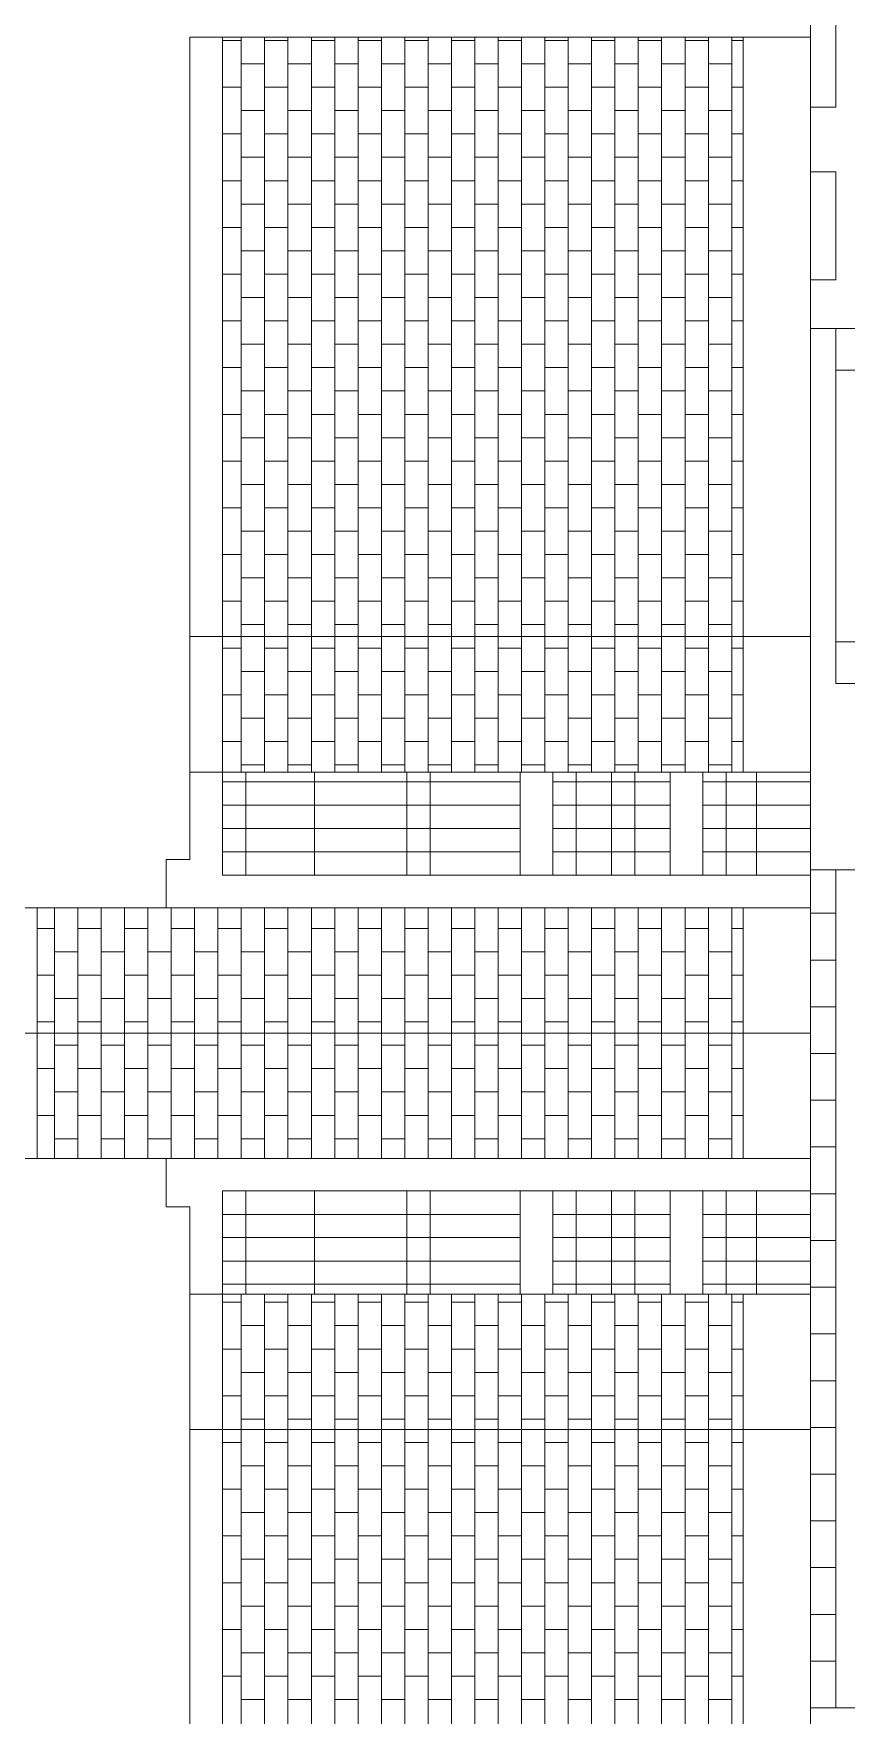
# Model space of a CAD drawing. Header units: inches. Extents: x -1530 to 385, y -443 to 699.
# Drawn here: x 181.295 to 182.6, y 28.374 to 31.073 of the extents above; entities that cross this region are included whole.
import ezdxf

# ---------------------------------------------------------------- set-up
doc = ezdxf.new("R2010")
doc.units = ezdxf.units.IN
doc.header["$LTSCALE"] = 0.5
doc.header["$MEASUREMENT"] = 0
doc.layers.add('03Cut', color=5, linetype='Continuous', lineweight=0)
doc.layers.add('04Score', color=2, linetype='Continuous', lineweight=0)

msp = doc.modelspace()

# ---------------------------------------------------------------- linework, layer by layer
at = {"layer": '03Cut'}
for p, q in [((182.5428, 31.1542), (182.5428, 27.8712)), ((182.5835, 30.9551), (182.5835, 31.1542)), ((182.5428, 31.0675), (181.5461, 31.0675)), ((181.5461, 29.7481), (181.5461, 31.0675)), ((182.5428, 30.9551), (182.5835, 30.9551)), ((182.5428, 30.8516), (182.5835, 30.8516)), ((182.5835, 30.6782), (182.5835, 30.8516)), ((182.5428, 30.6782), (182.5835, 30.6782)), ((182.5428, 30.6004), (183.5802, 30.6004)), ((182.5835, 30.0302), (182.5835, 30.6004)), ((181.5461, 30.1056), (182.5428, 30.1056)), ((182.5835, 30.0302), (183.5802, 30.0302)), ((182.5428, 29.8882), (181.5461, 29.8882)), ((181.5082, 29.7481), (181.5461, 29.7481)), ((181.5082, 29.7481), (181.5082, 29.6706)), ((182.5428, 29.7316), (183.5802, 29.7316)), ((181.2488, 29.6706), (182.5428, 29.6706)), ((182.5428, 29.4694), (181.2488, 29.4694)), ((181.2488, 29.2681), (182.5428, 29.2681)), ((181.5082, 29.1906), (181.5082, 29.2681)), ((181.5082, 29.1906), (181.5461, 29.1906)), ((181.5461, 27.8712), (181.5461, 29.1906)), ((182.5428, 29.0506), (181.5461, 29.0506)), ((181.5461, 28.8332), (182.5428, 28.8332)), ((182.5428, 28.3866), (183.5802, 28.3866))]:
    msp.add_line(p, q, dxfattribs=at)
at = {"layer": '04Score'}
for p, q in [((181.5983, 29.7228), (181.5983, 31.0675)), ((182.4347, 31.0675), (182.4347, 29.8882)), ((182.5835, 30.5333), (183.5802, 30.5333)), ((182.5835, 30.0973), (183.5802, 30.0973)), ((181.6358, 29.7228), (181.6358, 29.8882)), ((181.7465, 29.7228), (181.7465, 29.8882)), ((181.8946, 29.7228), (181.8946, 29.8882)), ((181.9322, 29.7228), (181.9322, 29.8882)), ((182.0767, 29.8882), (182.0767, 29.7228)), ((182.1288, 29.7228), (182.1288, 29.8882)), ((182.1664, 29.7228), (182.1664, 29.8882)), ((182.2231, 29.7228), (182.2231, 29.8882)), ((182.2607, 29.7228), (182.2607, 29.8882)), ((182.3174, 29.8882), (182.3174, 29.7228)), ((182.3696, 29.7228), (182.3696, 29.8882)), ((182.4071, 29.7228), (182.4071, 29.8882)), ((182.4562, 29.7228), (182.4562, 29.8882)), ((182.0767, 29.8726), (181.5983, 29.8726)), ((182.3174, 29.8726), (182.1288, 29.8726)), ((182.5428, 29.8726), (182.3696, 29.8726)), ((182.0767, 29.8351), (181.5983, 29.8351)), ((182.1288, 29.8351), (182.3174, 29.8351)), ((182.3696, 29.8351), (182.5428, 29.8351)), ((182.0767, 29.7977), (181.5983, 29.7977)), ((182.3174, 29.7977), (182.1288, 29.7977)), ((182.5428, 29.7977), (182.3696, 29.7977)), ((182.0767, 29.7602), (181.5983, 29.7602)), ((182.3174, 29.7602), (182.1288, 29.7602)), ((182.5428, 29.7602), (182.3696, 29.7602)), ((182.5428, 29.7228), (181.5983, 29.7228)), ((182.5835, 29.7316), (182.5835, 28.3866)), ((181.3009, 29.6706), (181.3009, 29.2681)), ((182.4347, 29.6706), (182.4347, 29.2681)), ((182.5428, 29.216), (181.5983, 29.216)), ((181.5983, 27.8712), (181.5983, 29.216)), ((181.6358, 29.216), (181.6358, 29.0506)), ((181.7465, 29.216), (181.7465, 29.0506)), ((181.8946, 29.216), (181.8946, 29.0506)), ((181.9322, 29.216), (181.9322, 29.0506)), ((182.0767, 29.0506), (182.0767, 29.216)), ((182.1288, 29.216), (182.1288, 29.0506)), ((182.1664, 29.216), (182.1664, 29.0506)), ((182.2231, 29.216), (182.2231, 29.0506)), ((182.2607, 29.216), (182.2607, 29.0506)), ((182.3174, 29.0506), (182.3174, 29.216)), ((182.3696, 29.216), (182.3696, 29.0506)), ((182.4071, 29.216), (182.4071, 29.0506)), ((182.4562, 29.216), (182.4562, 29.0506)), ((182.0767, 29.1785), (181.5983, 29.1785)), ((182.3174, 29.1785), (182.1288, 29.1785)), ((182.5428, 29.1785), (182.3696, 29.1785)), ((182.0767, 29.1411), (181.5983, 29.1411)), ((182.3174, 29.1411), (182.1288, 29.1411)), ((182.5428, 29.1411), (182.3696, 29.1411)), ((182.0767, 29.1036), (181.5983, 29.1036)), ((182.1288, 29.1036), (182.3174, 29.1036)), ((182.3696, 29.1036), (182.5428, 29.1036)), ((182.0767, 29.0662), (181.5983, 29.0662)), ((182.3174, 29.0662), (182.1288, 29.0662)), ((182.5428, 29.0662), (182.3696, 29.0662)), ((182.4347, 27.8712), (182.4347, 29.0506))]:
    msp.add_line(p, q, dxfattribs=at)
at = {"layer": '04Score', "linetype": 'Continuous'}
for p, q in [((181.6287, 29.8882), (181.6287, 31.0675)), ((181.6662, 29.8882), (181.6662, 31.0675)), ((181.7037, 29.8882), (181.7037, 31.0675)), ((181.7412, 29.8882), (181.7412, 31.0675)), ((181.7787, 29.8882), (181.7787, 31.0675)), ((181.8162, 29.8882), (181.8162, 31.0675)), ((181.8537, 29.8882), (181.8537, 31.0675)), ((181.8912, 29.8882), (181.8912, 31.0675)), ((181.9287, 29.8882), (181.9287, 31.0675)), ((181.9662, 29.8882), (181.9662, 31.0675)), ((182.0037, 29.8882), (182.0037, 31.0675)), ((182.0412, 29.8882), (182.0412, 31.0675)), ((182.0787, 29.8882), (182.0787, 31.0675)), ((182.1162, 29.8882), (182.1162, 31.0675)), ((182.1537, 29.8882), (182.1537, 31.0675)), ((182.1912, 29.8882), (182.1912, 31.0675)), ((182.2287, 29.8882), (182.2287, 31.0675)), ((182.2662, 29.8882), (182.2662, 31.0675)), ((182.3037, 29.8882), (182.3037, 31.0675)), ((182.3412, 29.8882), (182.3412, 31.0675)), ((182.3787, 29.8882), (182.3787, 31.0675)), ((182.4162, 29.8882), (182.4162, 31.0675)), ((181.6287, 31.0624), (181.5983, 31.0624)), ((181.7037, 31.0624), (181.6662, 31.0624)), ((181.7787, 31.0624), (181.7412, 31.0624)), ((181.8537, 31.0624), (181.8162, 31.0624)), ((181.9287, 31.0624), (181.8912, 31.0624)), ((182.0037, 31.0624), (181.9662, 31.0624)), ((182.0787, 31.0624), (182.0412, 31.0624)), ((182.1537, 31.0624), (182.1162, 31.0624)), ((182.2287, 31.0624), (182.1912, 31.0624)), ((182.3037, 31.0624), (182.2662, 31.0624)), ((182.3787, 31.0624), (182.3412, 31.0624)), ((182.4347, 31.0624), (182.4162, 31.0624)), ((181.6662, 31.0249), (181.6287, 31.0249)), ((181.7412, 31.0249), (181.7037, 31.0249)), ((181.8162, 31.0249), (181.7787, 31.0249)), ((181.8912, 31.0249), (181.8537, 31.0249)), ((181.9662, 31.0249), (181.9287, 31.0249)), ((182.0412, 31.0249), (182.0037, 31.0249)), ((182.1162, 31.0249), (182.0787, 31.0249)), ((182.1912, 31.0249), (182.1537, 31.0249)), ((182.2662, 31.0249), (182.2287, 31.0249)), ((182.3412, 31.0249), (182.3037, 31.0249)), ((182.4162, 31.0249), (182.3787, 31.0249)), ((181.6287, 30.9874), (181.5983, 30.9874)), ((181.7037, 30.9874), (181.6662, 30.9874)), ((181.7787, 30.9874), (181.7412, 30.9874)), ((181.8537, 30.9874), (181.8162, 30.9874)), ((181.9287, 30.9874), (181.8912, 30.9874)), ((182.0037, 30.9874), (181.9662, 30.9874)), ((182.0787, 30.9874), (182.0412, 30.9874)), ((182.1537, 30.9874), (182.1162, 30.9874)), ((182.2287, 30.9874), (182.1912, 30.9874)), ((182.3037, 30.9874), (182.2662, 30.9874)), ((182.3787, 30.9874), (182.3412, 30.9874)), ((182.4347, 30.9874), (182.4162, 30.9874)), ((181.6662, 30.9499), (181.6287, 30.9499)), ((181.7412, 30.9499), (181.7037, 30.9499)), ((181.8162, 30.9499), (181.7787, 30.9499)), ((181.8912, 30.9499), (181.8537, 30.9499)), ((181.9662, 30.9499), (181.9287, 30.9499)), ((182.0412, 30.9499), (182.0037, 30.9499)), ((182.1162, 30.9499), (182.0787, 30.9499)), ((182.1912, 30.9499), (182.1537, 30.9499)), ((182.2662, 30.9499), (182.2287, 30.9499)), ((182.3412, 30.9499), (182.3037, 30.9499)), ((182.4162, 30.9499), (182.3787, 30.9499)), ((181.6287, 30.9124), (181.5983, 30.9124)), ((181.7037, 30.9124), (181.6662, 30.9124)), ((181.7787, 30.9124), (181.7412, 30.9124)), ((181.8537, 30.9124), (181.8162, 30.9124)), ((181.9287, 30.9124), (181.8912, 30.9124)), ((182.0037, 30.9124), (181.9662, 30.9124)), ((182.0787, 30.9124), (182.0412, 30.9124)), ((182.1537, 30.9124), (182.1162, 30.9124)), ((182.2287, 30.9124), (182.1912, 30.9124)), ((182.3037, 30.9124), (182.2662, 30.9124)), ((182.3787, 30.9124), (182.3412, 30.9124)), ((182.4347, 30.9124), (182.4162, 30.9124)), ((181.6662, 30.8749), (181.6287, 30.8749)), ((181.7412, 30.8749), (181.7037, 30.8749)), ((181.8162, 30.8749), (181.7787, 30.8749)), ((181.8912, 30.8749), (181.8537, 30.8749)), ((181.9662, 30.8749), (181.9287, 30.8749)), ((182.0412, 30.8749), (182.0037, 30.8749)), ((182.1162, 30.8749), (182.0787, 30.8749)), ((182.1912, 30.8749), (182.1537, 30.8749)), ((182.2662, 30.8749), (182.2287, 30.8749)), ((182.3412, 30.8749), (182.3037, 30.8749)), ((182.4162, 30.8749), (182.3787, 30.8749)), ((181.6287, 30.8374), (181.5983, 30.8374)), ((181.7037, 30.8374), (181.6662, 30.8374)), ((181.7787, 30.8374), (181.7412, 30.8374)), ((181.8537, 30.8374), (181.8162, 30.8374)), ((181.9287, 30.8374), (181.8912, 30.8374)), ((182.0037, 30.8374), (181.9662, 30.8374)), ((182.0787, 30.8374), (182.0412, 30.8374)), ((182.1537, 30.8374), (182.1162, 30.8374)), ((182.2287, 30.8374), (182.1912, 30.8374)), ((182.3037, 30.8374), (182.2662, 30.8374)), ((182.3787, 30.8374), (182.3412, 30.8374)), ((182.4347, 30.8374), (182.4162, 30.8374)), ((181.6662, 30.7999), (181.6287, 30.7999)), ((181.7412, 30.7999), (181.7037, 30.7999)), ((181.8162, 30.7999), (181.7787, 30.7999)), ((181.8912, 30.7999), (181.8537, 30.7999)), ((181.9662, 30.7999), (181.9287, 30.7999)), ((182.0412, 30.7999), (182.0037, 30.7999)), ((182.1162, 30.7999), (182.0787, 30.7999)), ((182.1912, 30.7999), (182.1537, 30.7999)), ((182.2662, 30.7999), (182.2287, 30.7999)), ((182.3412, 30.7999), (182.3037, 30.7999)), ((182.4162, 30.7999), (182.3787, 30.7999)), ((181.6287, 30.7624), (181.5983, 30.7624)), ((181.7037, 30.7624), (181.6662, 30.7624)), ((181.7787, 30.7624), (181.7412, 30.7624)), ((181.8537, 30.7624), (181.8162, 30.7624)), ((181.9287, 30.7624), (181.8912, 30.7624)), ((182.0037, 30.7624), (181.9662, 30.7624)), ((182.0787, 30.7624), (182.0412, 30.7624)), ((182.1537, 30.7624), (182.1162, 30.7624)), ((182.2287, 30.7624), (182.1912, 30.7624)), ((182.3037, 30.7624), (182.2662, 30.7624)), ((182.3787, 30.7624), (182.3412, 30.7624)), ((182.4347, 30.7624), (182.4162, 30.7624)), ((181.6662, 30.7249), (181.6287, 30.7249)), ((181.7412, 30.7249), (181.7037, 30.7249)), ((181.8162, 30.7249), (181.7787, 30.7249)), ((181.8912, 30.7249), (181.8537, 30.7249)), ((181.9662, 30.7249), (181.9287, 30.7249)), ((182.0412, 30.7249), (182.0037, 30.7249)), ((182.1162, 30.7249), (182.0787, 30.7249)), ((182.1912, 30.7249), (182.1537, 30.7249)), ((182.2662, 30.7249), (182.2287, 30.7249)), ((182.3412, 30.7249), (182.3037, 30.7249)), ((182.4162, 30.7249), (182.3787, 30.7249)), ((181.6287, 30.6874), (181.5983, 30.6874)), ((181.7037, 30.6874), (181.6662, 30.6874)), ((181.7787, 30.6874), (181.7412, 30.6874)), ((181.8537, 30.6874), (181.8162, 30.6874)), ((181.9287, 30.6874), (181.8912, 30.6874)), ((182.0037, 30.6874), (181.9662, 30.6874)), ((182.0787, 30.6874), (182.0412, 30.6874)), ((182.1537, 30.6874), (182.1162, 30.6874)), ((182.2287, 30.6874), (182.1912, 30.6874)), ((182.3037, 30.6874), (182.2662, 30.6874)), ((182.3787, 30.6874), (182.3412, 30.6874)), ((182.4347, 30.6874), (182.4162, 30.6874)), ((181.6662, 30.6499), (181.6287, 30.6499)), ((181.7412, 30.6499), (181.7037, 30.6499)), ((181.8162, 30.6499), (181.7787, 30.6499)), ((181.8912, 30.6499), (181.8537, 30.6499)), ((181.9662, 30.6499), (181.9287, 30.6499)), ((182.0412, 30.6499), (182.0037, 30.6499)), ((182.1162, 30.6499), (182.0787, 30.6499)), ((182.1912, 30.6499), (182.1537, 30.6499)), ((182.2662, 30.6499), (182.2287, 30.6499)), ((182.3412, 30.6499), (182.3037, 30.6499)), ((182.4162, 30.6499), (182.3787, 30.6499)), ((181.6287, 30.6124), (181.5983, 30.6124)), ((181.7037, 30.6124), (181.6662, 30.6124)), ((181.7787, 30.6124), (181.7412, 30.6124)), ((181.8537, 30.6124), (181.8162, 30.6124)), ((181.9287, 30.6124), (181.8912, 30.6124)), ((182.0037, 30.6124), (181.9662, 30.6124)), ((182.0787, 30.6124), (182.0412, 30.6124)), ((182.1537, 30.6124), (182.1162, 30.6124)), ((182.2287, 30.6124), (182.1912, 30.6124)), ((182.3037, 30.6124), (182.2662, 30.6124)), ((182.3787, 30.6124), (182.3412, 30.6124)), ((182.4347, 30.6124), (182.4162, 30.6124)), ((181.6662, 30.5749), (181.6287, 30.5749)), ((181.7412, 30.5749), (181.7037, 30.5749)), ((181.8162, 30.5749), (181.7787, 30.5749)), ((181.8912, 30.5749), (181.8537, 30.5749)), ((181.9662, 30.5749), (181.9287, 30.5749)), ((182.0412, 30.5749), (182.0037, 30.5749)), ((182.1162, 30.5749), (182.0787, 30.5749)), ((182.1912, 30.5749), (182.1537, 30.5749)), ((182.2662, 30.5749), (182.2287, 30.5749)), ((182.3412, 30.5749), (182.3037, 30.5749)), ((182.4162, 30.5749), (182.3787, 30.5749)), ((181.6287, 30.5374), (181.5983, 30.5374)), ((181.7037, 30.5374), (181.6662, 30.5374)), ((181.7787, 30.5374), (181.7412, 30.5374)), ((181.8537, 30.5374), (181.8162, 30.5374)), ((181.9287, 30.5374), (181.8912, 30.5374)), ((182.0037, 30.5374), (181.9662, 30.5374)), ((182.0787, 30.5374), (182.0412, 30.5374)), ((182.1537, 30.5374), (182.1162, 30.5374)), ((182.2287, 30.5374), (182.1912, 30.5374)), ((182.3037, 30.5374), (182.2662, 30.5374)), ((182.3787, 30.5374), (182.3412, 30.5374)), ((182.4347, 30.5374), (182.4162, 30.5374)), ((181.6662, 30.4999), (181.6287, 30.4999)), ((181.7412, 30.4999), (181.7037, 30.4999)), ((181.8162, 30.4999), (181.7787, 30.4999)), ((181.8912, 30.4999), (181.8537, 30.4999)), ((181.9662, 30.4999), (181.9287, 30.4999)), ((182.0412, 30.4999), (182.0037, 30.4999)), ((182.1162, 30.4999), (182.0787, 30.4999)), ((182.1912, 30.4999), (182.1537, 30.4999)), ((182.2662, 30.4999), (182.2287, 30.4999)), ((182.3412, 30.4999), (182.3037, 30.4999)), ((182.4162, 30.4999), (182.3787, 30.4999)), ((181.6287, 30.4624), (181.5983, 30.4624)), ((181.7037, 30.4624), (181.6662, 30.4624)), ((181.7787, 30.4624), (181.7412, 30.4624)), ((181.8537, 30.4624), (181.8162, 30.4624)), ((181.9287, 30.4624), (181.8912, 30.4624)), ((182.0037, 30.4624), (181.9662, 30.4624)), ((182.0787, 30.4624), (182.0412, 30.4624)), ((182.1537, 30.4624), (182.1162, 30.4624)), ((182.2287, 30.4624), (182.1912, 30.4624)), ((182.3037, 30.4624), (182.2662, 30.4624)), ((182.3787, 30.4624), (182.3412, 30.4624)), ((182.4347, 30.4624), (182.4162, 30.4624)), ((181.6662, 30.4249), (181.6287, 30.4249)), ((181.7412, 30.4249), (181.7037, 30.4249)), ((181.8162, 30.4249), (181.7787, 30.4249)), ((181.8912, 30.4249), (181.8537, 30.4249)), ((181.9662, 30.4249), (181.9287, 30.4249)), ((182.0412, 30.4249), (182.0037, 30.4249)), ((182.1162, 30.4249), (182.0787, 30.4249)), ((182.1912, 30.4249), (182.1537, 30.4249)), ((182.2662, 30.4249), (182.2287, 30.4249)), ((182.3412, 30.4249), (182.3037, 30.4249)), ((182.4162, 30.4249), (182.3787, 30.4249)), ((181.6287, 30.3874), (181.5983, 30.3874)), ((181.7037, 30.3874), (181.6662, 30.3874)), ((181.7787, 30.3874), (181.7412, 30.3874)), ((181.8537, 30.3874), (181.8162, 30.3874)), ((181.9287, 30.3874), (181.8912, 30.3874)), ((182.0037, 30.3874), (181.9662, 30.3874)), ((182.0787, 30.3874), (182.0412, 30.3874)), ((182.1537, 30.3874), (182.1162, 30.3874)), ((182.2287, 30.3874), (182.1912, 30.3874)), ((182.3037, 30.3874), (182.2662, 30.3874)), ((182.3787, 30.3874), (182.3412, 30.3874)), ((182.4347, 30.3874), (182.4162, 30.3874)), ((181.6662, 30.3499), (181.6287, 30.3499)), ((181.7412, 30.3499), (181.7037, 30.3499)), ((181.8162, 30.3499), (181.7787, 30.3499)), ((181.8912, 30.3499), (181.8537, 30.3499)), ((181.9662, 30.3499), (181.9287, 30.3499)), ((182.0412, 30.3499), (182.0037, 30.3499)), ((182.1162, 30.3499), (182.0787, 30.3499)), ((182.1912, 30.3499), (182.1537, 30.3499)), ((182.2662, 30.3499), (182.2287, 30.3499)), ((182.3412, 30.3499), (182.3037, 30.3499)), ((182.4162, 30.3499), (182.3787, 30.3499)), ((181.6287, 30.3124), (181.5983, 30.3124)), ((181.7037, 30.3124), (181.6662, 30.3124)), ((181.7787, 30.3124), (181.7412, 30.3124)), ((181.8537, 30.3124), (181.8162, 30.3124)), ((181.9287, 30.3124), (181.8912, 30.3124)), ((182.0037, 30.3124), (181.9662, 30.3124)), ((182.0787, 30.3124), (182.0412, 30.3124)), ((182.1537, 30.3124), (182.1162, 30.3124)), ((182.2287, 30.3124), (182.1912, 30.3124)), ((182.3037, 30.3124), (182.2662, 30.3124)), ((182.3787, 30.3124), (182.3412, 30.3124)), ((182.4347, 30.3124), (182.4162, 30.3124)), ((181.6662, 30.2749), (181.6287, 30.2749)), ((181.7412, 30.2749), (181.7037, 30.2749)), ((181.8162, 30.2749), (181.7787, 30.2749)), ((181.8912, 30.2749), (181.8537, 30.2749)), ((181.9662, 30.2749), (181.9287, 30.2749)), ((182.0412, 30.2749), (182.0037, 30.2749)), ((182.1162, 30.2749), (182.0787, 30.2749)), ((182.1912, 30.2749), (182.1537, 30.2749)), ((182.2662, 30.2749), (182.2287, 30.2749)), ((182.3412, 30.2749), (182.3037, 30.2749)), ((182.4162, 30.2749), (182.3787, 30.2749)), ((181.6287, 30.2374), (181.5983, 30.2374)), ((181.7037, 30.2374), (181.6662, 30.2374)), ((181.7787, 30.2374), (181.7412, 30.2374)), ((181.8537, 30.2374), (181.8162, 30.2374)), ((181.9287, 30.2374), (181.8912, 30.2374)), ((182.0037, 30.2374), (181.9662, 30.2374)), ((182.0787, 30.2374), (182.0412, 30.2374)), ((182.1537, 30.2374), (182.1162, 30.2374)), ((182.2287, 30.2374), (182.1912, 30.2374)), ((182.3037, 30.2374), (182.2662, 30.2374)), ((182.3787, 30.2374), (182.3412, 30.2374)), ((182.4347, 30.2374), (182.4162, 30.2374)), ((181.6662, 30.1999), (181.6287, 30.1999)), ((181.7412, 30.1999), (181.7037, 30.1999)), ((181.8162, 30.1999), (181.7787, 30.1999)), ((181.8912, 30.1999), (181.8537, 30.1999)), ((181.9662, 30.1999), (181.9287, 30.1999)), ((182.0412, 30.1999), (182.0037, 30.1999)), ((182.1162, 30.1999), (182.0787, 30.1999)), ((182.1912, 30.1999), (182.1537, 30.1999)), ((182.2662, 30.1999), (182.2287, 30.1999)), ((182.3412, 30.1999), (182.3037, 30.1999)), ((182.4162, 30.1999), (182.3787, 30.1999)), ((181.6287, 30.1624), (181.5983, 30.1624)), ((181.7037, 30.1624), (181.6662, 30.1624)), ((181.7787, 30.1624), (181.7412, 30.1624)), ((181.8537, 30.1624), (181.8162, 30.1624)), ((181.9287, 30.1624), (181.8912, 30.1624)), ((182.0037, 30.1624), (181.9662, 30.1624)), ((182.0787, 30.1624), (182.0412, 30.1624)), ((182.1537, 30.1624), (182.1162, 30.1624)), ((182.2287, 30.1624), (182.1912, 30.1624)), ((182.3037, 30.1624), (182.2662, 30.1624)), ((182.3787, 30.1624), (182.3412, 30.1624)), ((182.4347, 30.1624), (182.4162, 30.1624)), ((181.6662, 30.1249), (181.6287, 30.1249)), ((181.7412, 30.1249), (181.7037, 30.1249)), ((181.8162, 30.1249), (181.7787, 30.1249)), ((181.8912, 30.1249), (181.8537, 30.1249)), ((181.9662, 30.1249), (181.9287, 30.1249)), ((182.0412, 30.1249), (182.0037, 30.1249)), ((182.1162, 30.1249), (182.0787, 30.1249)), ((182.1912, 30.1249), (182.1537, 30.1249)), ((182.2662, 30.1249), (182.2287, 30.1249)), ((182.3412, 30.1249), (182.3037, 30.1249)), ((182.4162, 30.1249), (182.3787, 30.1249)), ((181.6287, 30.0874), (181.5983, 30.0874)), ((181.7037, 30.0874), (181.6662, 30.0874)), ((181.7787, 30.0874), (181.7412, 30.0874)), ((181.8537, 30.0874), (181.8162, 30.0874)), ((181.9287, 30.0874), (181.8912, 30.0874)), ((182.0037, 30.0874), (181.9662, 30.0874)), ((182.0787, 30.0874), (182.0412, 30.0874)), ((182.1537, 30.0874), (182.1162, 30.0874)), ((182.2287, 30.0874), (182.1912, 30.0874)), ((182.3037, 30.0874), (182.2662, 30.0874)), ((182.3787, 30.0874), (182.3412, 30.0874)), ((182.4347, 30.0874), (182.4162, 30.0874)), ((181.6662, 30.0499), (181.6287, 30.0499)), ((181.7412, 30.0499), (181.7037, 30.0499)), ((181.8162, 30.0499), (181.7787, 30.0499)), ((181.8912, 30.0499), (181.8537, 30.0499)), ((181.9662, 30.0499), (181.9287, 30.0499)), ((182.0412, 30.0499), (182.0037, 30.0499)), ((182.1162, 30.0499), (182.0787, 30.0499)), ((182.1912, 30.0499), (182.1537, 30.0499)), ((182.2662, 30.0499), (182.2287, 30.0499)), ((182.3412, 30.0499), (182.3037, 30.0499)), ((182.4162, 30.0499), (182.3787, 30.0499)), ((181.6287, 30.0124), (181.5983, 30.0124)), ((181.7037, 30.0124), (181.6662, 30.0124)), ((181.7787, 30.0124), (181.7412, 30.0124)), ((181.8537, 30.0124), (181.8162, 30.0124)), ((181.9287, 30.0124), (181.8912, 30.0124)), ((182.0037, 30.0124), (181.9662, 30.0124)), ((182.0787, 30.0124), (182.0412, 30.0124)), ((182.1537, 30.0124), (182.1162, 30.0124)), ((182.2287, 30.0124), (182.1912, 30.0124)), ((182.3037, 30.0124), (182.2662, 30.0124)), ((182.3787, 30.0124), (182.3412, 30.0124)), ((182.4347, 30.0124), (182.4162, 30.0124)), ((181.6662, 29.9749), (181.6287, 29.9749)), ((181.7412, 29.9749), (181.7037, 29.9749)), ((181.8162, 29.9749), (181.7787, 29.9749)), ((181.8912, 29.9749), (181.8537, 29.9749)), ((181.9662, 29.9749), (181.9287, 29.9749)), ((182.0412, 29.9749), (182.0037, 29.9749)), ((182.1162, 29.9749), (182.0787, 29.9749)), ((182.1912, 29.9749), (182.1537, 29.9749)), ((182.2662, 29.9749), (182.2287, 29.9749)), ((182.3412, 29.9749), (182.3037, 29.9749)), ((182.4162, 29.9749), (182.3787, 29.9749)), ((181.6287, 29.9374), (181.5983, 29.9374)), ((181.7037, 29.9374), (181.6662, 29.9374)), ((181.7787, 29.9374), (181.7412, 29.9374)), ((181.8537, 29.9374), (181.8162, 29.9374)), ((181.9287, 29.9374), (181.8912, 29.9374)), ((182.0037, 29.9374), (181.9662, 29.9374)), ((182.0787, 29.9374), (182.0412, 29.9374)), ((182.1537, 29.9374), (182.1162, 29.9374)), ((182.2287, 29.9374), (182.1912, 29.9374)), ((182.3037, 29.9374), (182.2662, 29.9374)), ((182.3787, 29.9374), (182.3412, 29.9374)), ((182.4347, 29.9374), (182.4162, 29.9374)), ((181.6662, 29.8999), (181.6287, 29.8999)), ((181.7412, 29.8999), (181.7037, 29.8999)), ((181.8162, 29.8999), (181.7787, 29.8999)), ((181.8912, 29.8999), (181.8537, 29.8999)), ((181.9662, 29.8999), (181.9287, 29.8999)), ((182.0412, 29.8999), (182.0037, 29.8999)), ((182.1162, 29.8999), (182.0787, 29.8999)), ((182.1912, 29.8999), (182.1537, 29.8999)), ((182.2662, 29.8999), (182.2287, 29.8999)), ((182.3412, 29.8999), (182.3037, 29.8999)), ((182.4162, 29.8999), (182.3787, 29.8999)), ((181.3287, 29.2681), (181.3287, 29.6706)), ((181.3662, 29.2681), (181.3662, 29.6706)), ((181.4037, 29.2681), (181.4037, 29.6706)), ((181.4412, 29.2681), (181.4412, 29.6706)), ((181.4787, 29.2681), (181.4787, 29.6706)), ((181.5162, 29.2681), (181.5162, 29.6706)), ((181.5537, 29.2681), (181.5537, 29.6706)), ((181.5912, 29.2681), (181.5912, 29.6706)), ((181.6287, 29.2681), (181.6287, 29.6706)), ((181.6662, 29.2681), (181.6662, 29.6706)), ((181.7037, 29.2681), (181.7037, 29.6706)), ((181.7412, 29.2681), (181.7412, 29.6706)), ((181.7787, 29.2681), (181.7787, 29.6706)), ((181.8162, 29.2681), (181.8162, 29.6706)), ((181.8537, 29.2681), (181.8537, 29.6706)), ((181.8912, 29.2681), (181.8912, 29.6706)), ((181.9287, 29.2681), (181.9287, 29.6706)), ((181.9662, 29.2681), (181.9662, 29.6706)), ((182.0037, 29.2681), (182.0037, 29.6706)), ((182.0412, 29.2681), (182.0412, 29.6706)), ((182.0787, 29.2681), (182.0787, 29.6706)), ((182.1162, 29.2681), (182.1162, 29.6706)), ((182.1537, 29.2681), (182.1537, 29.6706)), ((182.1912, 29.2681), (182.1912, 29.6706)), ((182.2287, 29.2681), (182.2287, 29.6706)), ((182.2662, 29.2681), (182.2662, 29.6706)), ((182.3037, 29.2681), (182.3037, 29.6706)), ((182.3412, 29.2681), (182.3412, 29.6706)), ((182.3787, 29.2681), (182.3787, 29.6706)), ((182.4162, 29.2681), (182.4162, 29.6706)), ((182.5835, 29.6616), (182.5428, 29.6616)), ((181.3287, 29.6374), (181.3009, 29.6374)), ((181.4037, 29.6374), (181.3662, 29.6374)), ((181.4787, 29.6374), (181.4412, 29.6374)), ((181.5537, 29.6374), (181.5162, 29.6374)), ((181.6287, 29.6374), (181.5912, 29.6374)), ((181.7037, 29.6374), (181.6662, 29.6374)), ((181.7787, 29.6374), (181.7412, 29.6374)), ((181.8537, 29.6374), (181.8162, 29.6374)), ((181.9287, 29.6374), (181.8912, 29.6374)), ((182.0037, 29.6374), (181.9662, 29.6374)), ((182.0787, 29.6374), (182.0412, 29.6374)), ((182.1537, 29.6374), (182.1162, 29.6374)), ((182.2287, 29.6374), (182.1912, 29.6374)), ((182.3037, 29.6374), (182.2662, 29.6374)), ((182.3787, 29.6374), (182.3412, 29.6374)), ((182.4347, 29.6374), (182.4162, 29.6374)), ((181.3662, 29.5999), (181.3287, 29.5999)), ((181.4412, 29.5999), (181.4037, 29.5999)), ((181.5162, 29.5999), (181.4787, 29.5999)), ((181.5912, 29.5999), (181.5537, 29.5999)), ((181.6662, 29.5999), (181.6287, 29.5999)), ((181.7412, 29.5999), (181.7037, 29.5999)), ((181.8162, 29.5999), (181.7787, 29.5999)), ((181.8912, 29.5999), (181.8537, 29.5999)), ((181.9662, 29.5999), (181.9287, 29.5999)), ((182.0412, 29.5999), (182.0037, 29.5999)), ((182.1162, 29.5999), (182.0787, 29.5999)), ((182.1912, 29.5999), (182.1537, 29.5999)), ((182.2662, 29.5999), (182.2287, 29.5999)), ((182.3412, 29.5999), (182.3037, 29.5999)), ((182.4162, 29.5999), (182.3787, 29.5999)), ((182.5835, 29.5866), (182.5428, 29.5866)), ((181.3287, 29.5624), (181.3009, 29.5624)), ((181.4037, 29.5624), (181.3662, 29.5624)), ((181.4787, 29.5624), (181.4412, 29.5624)), ((181.5537, 29.5624), (181.5162, 29.5624)), ((181.6287, 29.5624), (181.5912, 29.5624)), ((181.7037, 29.5624), (181.6662, 29.5624)), ((181.7787, 29.5624), (181.7412, 29.5624)), ((181.8537, 29.5624), (181.8162, 29.5624)), ((181.9287, 29.5624), (181.8912, 29.5624)), ((182.0037, 29.5624), (181.9662, 29.5624)), ((182.0787, 29.5624), (182.0412, 29.5624)), ((182.1537, 29.5624), (182.1162, 29.5624)), ((182.2287, 29.5624), (182.1912, 29.5624)), ((182.3037, 29.5624), (182.2662, 29.5624)), ((182.3787, 29.5624), (182.3412, 29.5624)), ((182.4347, 29.5624), (182.4162, 29.5624)), ((181.3662, 29.5249), (181.3287, 29.5249)), ((181.4412, 29.5249), (181.4037, 29.5249)), ((181.5162, 29.5249), (181.4787, 29.5249)), ((181.5912, 29.5249), (181.5537, 29.5249)), ((181.6662, 29.5249), (181.6287, 29.5249)), ((181.7412, 29.5249), (181.7037, 29.5249)), ((181.8162, 29.5249), (181.7787, 29.5249)), ((181.8912, 29.5249), (181.8537, 29.5249)), ((181.9662, 29.5249), (181.9287, 29.5249)), ((182.0412, 29.5249), (182.0037, 29.5249)), ((182.1162, 29.5249), (182.0787, 29.5249)), ((182.1912, 29.5249), (182.1537, 29.5249)), ((182.2662, 29.5249), (182.2287, 29.5249)), ((182.3412, 29.5249), (182.3037, 29.5249)), ((182.4162, 29.5249), (182.3787, 29.5249)), ((182.5835, 29.5116), (182.5428, 29.5116)), ((181.3287, 29.4874), (181.3009, 29.4874)), ((181.4037, 29.4874), (181.3662, 29.4874)), ((181.4787, 29.4874), (181.4412, 29.4874)), ((181.5537, 29.4874), (181.5162, 29.4874)), ((181.6287, 29.4874), (181.5912, 29.4874)), ((181.7037, 29.4874), (181.6662, 29.4874)), ((181.7787, 29.4874), (181.7412, 29.4874)), ((181.8537, 29.4874), (181.8162, 29.4874)), ((181.9287, 29.4874), (181.8912, 29.4874)), ((182.0037, 29.4874), (181.9662, 29.4874)), ((182.0787, 29.4874), (182.0412, 29.4874)), ((182.1537, 29.4874), (182.1162, 29.4874)), ((182.2287, 29.4874), (182.1912, 29.4874)), ((182.3037, 29.4874), (182.2662, 29.4874)), ((182.3787, 29.4874), (182.3412, 29.4874)), ((182.4347, 29.4874), (182.4162, 29.4874)), ((181.3662, 29.4499), (181.3287, 29.4499)), ((181.4412, 29.4499), (181.4037, 29.4499)), ((181.5162, 29.4499), (181.4787, 29.4499)), ((181.5912, 29.4499), (181.5537, 29.4499)), ((181.6662, 29.4499), (181.6287, 29.4499)), ((181.7412, 29.4499), (181.7037, 29.4499)), ((181.8162, 29.4499), (181.7787, 29.4499)), ((181.8912, 29.4499), (181.8537, 29.4499)), ((181.9662, 29.4499), (181.9287, 29.4499)), ((182.0412, 29.4499), (182.0037, 29.4499)), ((182.1162, 29.4499), (182.0787, 29.4499)), ((182.1912, 29.4499), (182.1537, 29.4499)), ((182.2662, 29.4499), (182.2287, 29.4499)), ((182.3412, 29.4499), (182.3037, 29.4499)), ((182.4162, 29.4499), (182.3787, 29.4499)), ((182.5835, 29.4366), (182.5428, 29.4366)), ((181.3287, 29.4124), (181.3009, 29.4124)), ((181.4037, 29.4124), (181.3662, 29.4124)), ((181.4787, 29.4124), (181.4412, 29.4124)), ((181.5537, 29.4124), (181.5162, 29.4124)), ((181.6287, 29.4124), (181.5912, 29.4124)), ((181.7037, 29.4124), (181.6662, 29.4124)), ((181.7787, 29.4124), (181.7412, 29.4124)), ((181.8537, 29.4124), (181.8162, 29.4124)), ((181.9287, 29.4124), (181.8912, 29.4124)), ((182.0037, 29.4124), (181.9662, 29.4124)), ((182.0787, 29.4124), (182.0412, 29.4124)), ((182.1537, 29.4124), (182.1162, 29.4124)), ((182.2287, 29.4124), (182.1912, 29.4124)), ((182.3037, 29.4124), (182.2662, 29.4124)), ((182.3787, 29.4124), (182.3412, 29.4124)), ((182.4347, 29.4124), (182.4162, 29.4124)), ((181.3662, 29.3749), (181.3287, 29.3749)), ((181.4412, 29.3749), (181.4037, 29.3749)), ((181.5162, 29.3749), (181.4787, 29.3749)), ((181.5912, 29.3749), (181.5537, 29.3749)), ((181.6662, 29.3749), (181.6287, 29.3749)), ((181.7412, 29.3749), (181.7037, 29.3749)), ((181.8162, 29.3749), (181.7787, 29.3749)), ((181.8912, 29.3749), (181.8537, 29.3749)), ((181.9662, 29.3749), (181.9287, 29.3749)), ((182.0412, 29.3749), (182.0037, 29.3749)), ((182.1162, 29.3749), (182.0787, 29.3749)), ((182.1912, 29.3749), (182.1537, 29.3749)), ((182.2662, 29.3749), (182.2287, 29.3749)), ((182.3412, 29.3749), (182.3037, 29.3749)), ((182.4162, 29.3749), (182.3787, 29.3749)), ((181.3287, 29.3374), (181.3009, 29.3374)), ((181.4037, 29.3374), (181.3662, 29.3374)), ((181.4787, 29.3374), (181.4412, 29.3374)), ((181.5537, 29.3374), (181.5162, 29.3374)), ((181.6287, 29.3374), (181.5912, 29.3374)), ((181.7037, 29.3374), (181.6662, 29.3374)), ((181.7787, 29.3374), (181.7412, 29.3374)), ((181.8537, 29.3374), (181.8162, 29.3374)), ((181.9287, 29.3374), (181.8912, 29.3374)), ((182.0037, 29.3374), (181.9662, 29.3374)), ((182.0787, 29.3374), (182.0412, 29.3374)), ((182.1537, 29.3374), (182.1162, 29.3374)), ((182.2287, 29.3374), (182.1912, 29.3374)), ((182.3037, 29.3374), (182.2662, 29.3374)), ((182.3787, 29.3374), (182.3412, 29.3374)), ((182.4347, 29.3374), (182.4162, 29.3374)), ((182.5835, 29.3616), (182.5428, 29.3616)), ((181.3662, 29.2999), (181.3287, 29.2999)), ((181.4412, 29.2999), (181.4037, 29.2999)), ((181.5162, 29.2999), (181.4787, 29.2999)), ((181.5912, 29.2999), (181.5537, 29.2999)), ((181.6662, 29.2999), (181.6287, 29.2999)), ((181.7412, 29.2999), (181.7037, 29.2999)), ((181.8162, 29.2999), (181.7787, 29.2999)), ((181.8912, 29.2999), (181.8537, 29.2999)), ((181.9662, 29.2999), (181.9287, 29.2999)), ((182.0412, 29.2999), (182.0037, 29.2999)), ((182.1162, 29.2999), (182.0787, 29.2999)), ((182.1912, 29.2999), (182.1537, 29.2999)), ((182.2662, 29.2999), (182.2287, 29.2999)), ((182.3412, 29.2999), (182.3037, 29.2999)), ((182.4162, 29.2999), (182.3787, 29.2999)), ((182.5835, 29.2866), (182.5428, 29.2866)), ((182.5835, 29.2116), (182.5428, 29.2116)), ((182.5835, 29.1366), (182.5428, 29.1366)), ((181.6287, 27.8712), (181.6287, 29.0506)), ((181.6662, 27.8712), (181.6662, 29.0506)), ((181.7037, 27.8712), (181.7037, 29.0506)), ((181.7412, 27.8712), (181.7412, 29.0506)), ((181.7787, 27.8712), (181.7787, 29.0506)), ((181.8162, 27.8712), (181.8162, 29.0506)), ((181.8537, 27.8712), (181.8537, 29.0506)), ((181.8912, 27.8712), (181.8912, 29.0506)), ((181.9287, 27.8712), (181.9287, 29.0506)), ((181.9662, 27.8712), (181.9662, 29.0506)), ((182.0037, 27.8712), (182.0037, 29.0506)), ((182.0412, 27.8712), (182.0412, 29.0506)), ((182.0787, 27.8712), (182.0787, 29.0506)), ((182.1162, 27.8712), (182.1162, 29.0506)), ((182.1537, 27.8712), (182.1537, 29.0506)), ((182.1912, 27.8712), (182.1912, 29.0506)), ((182.2287, 27.8712), (182.2287, 29.0506)), ((182.2662, 27.8712), (182.2662, 29.0506)), ((182.3037, 27.8712), (182.3037, 29.0506)), ((182.3412, 27.8712), (182.3412, 29.0506)), ((182.3787, 27.8712), (182.3787, 29.0506)), ((182.4162, 27.8712), (182.4162, 29.0506)), ((182.5835, 29.0616), (182.5428, 29.0616)), ((181.6287, 29.0374), (181.5983, 29.0374)), ((181.7037, 29.0374), (181.6662, 29.0374)), ((181.7787, 29.0374), (181.7412, 29.0374)), ((181.8537, 29.0374), (181.8162, 29.0374)), ((181.9287, 29.0374), (181.8912, 29.0374)), ((182.0037, 29.0374), (181.9662, 29.0374)), ((182.0787, 29.0374), (182.0412, 29.0374)), ((182.1537, 29.0374), (182.1162, 29.0374)), ((182.2287, 29.0374), (182.1912, 29.0374)), ((182.3037, 29.0374), (182.2662, 29.0374)), ((182.3787, 29.0374), (182.3412, 29.0374)), ((182.4347, 29.0374), (182.4162, 29.0374)), ((181.6662, 28.9999), (181.6287, 28.9999)), ((181.7412, 28.9999), (181.7037, 28.9999)), ((181.8162, 28.9999), (181.7787, 28.9999)), ((181.8912, 28.9999), (181.8537, 28.9999)), ((181.9662, 28.9999), (181.9287, 28.9999)), ((182.0412, 28.9999), (182.0037, 28.9999)), ((182.1162, 28.9999), (182.0787, 28.9999)), ((182.1912, 28.9999), (182.1537, 28.9999)), ((182.2662, 28.9999), (182.2287, 28.9999)), ((182.3412, 28.9999), (182.3037, 28.9999)), ((182.4162, 28.9999), (182.3787, 28.9999)), ((182.5835, 28.9866), (182.5428, 28.9866)), ((181.6287, 28.9624), (181.5983, 28.9624)), ((181.7037, 28.9624), (181.6662, 28.9624)), ((181.7787, 28.9624), (181.7412, 28.9624)), ((181.8537, 28.9624), (181.8162, 28.9624)), ((181.9287, 28.9624), (181.8912, 28.9624)), ((182.0037, 28.9624), (181.9662, 28.9624)), ((182.0787, 28.9624), (182.0412, 28.9624)), ((182.1537, 28.9624), (182.1162, 28.9624)), ((182.2287, 28.9624), (182.1912, 28.9624)), ((182.3037, 28.9624), (182.2662, 28.9624)), ((182.3787, 28.9624), (182.3412, 28.9624)), ((182.4347, 28.9624), (182.4162, 28.9624)), ((181.6662, 28.9249), (181.6287, 28.9249)), ((181.7412, 28.9249), (181.7037, 28.9249)), ((181.8162, 28.9249), (181.7787, 28.9249)), ((181.8912, 28.9249), (181.8537, 28.9249)), ((181.9662, 28.9249), (181.9287, 28.9249)), ((182.0412, 28.9249), (182.0037, 28.9249)), ((182.1162, 28.9249), (182.0787, 28.9249)), ((182.1912, 28.9249), (182.1537, 28.9249)), ((182.2662, 28.9249), (182.2287, 28.9249)), ((182.3412, 28.9249), (182.3037, 28.9249)), ((182.4162, 28.9249), (182.3787, 28.9249)), ((182.5835, 28.9116), (182.5428, 28.9116)), ((181.6287, 28.8874), (181.5983, 28.8874)), ((181.7037, 28.8874), (181.6662, 28.8874)), ((181.7787, 28.8874), (181.7412, 28.8874)), ((181.8537, 28.8874), (181.8162, 28.8874)), ((181.9287, 28.8874), (181.8912, 28.8874)), ((182.0037, 28.8874), (181.9662, 28.8874)), ((182.0787, 28.8874), (182.0412, 28.8874)), ((182.1537, 28.8874), (182.1162, 28.8874)), ((182.2287, 28.8874), (182.1912, 28.8874)), ((182.3037, 28.8874), (182.2662, 28.8874)), ((182.3787, 28.8874), (182.3412, 28.8874)), ((182.4347, 28.8874), (182.4162, 28.8874)), ((181.6662, 28.8499), (181.6287, 28.8499)), ((181.7412, 28.8499), (181.7037, 28.8499)), ((181.8162, 28.8499), (181.7787, 28.8499)), ((181.8912, 28.8499), (181.8537, 28.8499)), ((181.9662, 28.8499), (181.9287, 28.8499)), ((182.0412, 28.8499), (182.0037, 28.8499)), ((182.1162, 28.8499), (182.0787, 28.8499)), ((182.1912, 28.8499), (182.1537, 28.8499)), ((182.2662, 28.8499), (182.2287, 28.8499)), ((182.3412, 28.8499), (182.3037, 28.8499)), ((182.4162, 28.8499), (182.3787, 28.8499)), ((182.5835, 28.8366), (182.5428, 28.8366)), ((181.6287, 28.8124), (181.5983, 28.8124)), ((181.7037, 28.8124), (181.6662, 28.8124)), ((181.7787, 28.8124), (181.7412, 28.8124)), ((181.8537, 28.8124), (181.8162, 28.8124)), ((181.9287, 28.8124), (181.8912, 28.8124)), ((182.0037, 28.8124), (181.9662, 28.8124)), ((182.0787, 28.8124), (182.0412, 28.8124)), ((182.1537, 28.8124), (182.1162, 28.8124)), ((182.2287, 28.8124), (182.1912, 28.8124)), ((182.3037, 28.8124), (182.2662, 28.8124)), ((182.3787, 28.8124), (182.3412, 28.8124)), ((182.4347, 28.8124), (182.4162, 28.8124)), ((181.6662, 28.7749), (181.6287, 28.7749)), ((181.7412, 28.7749), (181.7037, 28.7749)), ((181.8162, 28.7749), (181.7787, 28.7749)), ((181.8912, 28.7749), (181.8537, 28.7749)), ((181.9662, 28.7749), (181.9287, 28.7749)), ((182.0412, 28.7749), (182.0037, 28.7749)), ((182.1162, 28.7749), (182.0787, 28.7749)), ((182.1912, 28.7749), (182.1537, 28.7749)), ((182.2662, 28.7749), (182.2287, 28.7749)), ((182.3412, 28.7749), (182.3037, 28.7749)), ((182.4162, 28.7749), (182.3787, 28.7749)), ((182.5835, 28.7616), (182.5428, 28.7616)), ((181.6287, 28.7374), (181.5983, 28.7374)), ((181.7037, 28.7374), (181.6662, 28.7374)), ((181.7787, 28.7374), (181.7412, 28.7374)), ((181.8537, 28.7374), (181.8162, 28.7374)), ((181.9287, 28.7374), (181.8912, 28.7374)), ((182.0037, 28.7374), (181.9662, 28.7374)), ((182.0787, 28.7374), (182.0412, 28.7374)), ((182.1537, 28.7374), (182.1162, 28.7374)), ((182.2287, 28.7374), (182.1912, 28.7374)), ((182.3037, 28.7374), (182.2662, 28.7374)), ((182.3787, 28.7374), (182.3412, 28.7374)), ((182.4347, 28.7374), (182.4162, 28.7374)), ((181.6662, 28.6999), (181.6287, 28.6999)), ((181.7412, 28.6999), (181.7037, 28.6999)), ((181.8162, 28.6999), (181.7787, 28.6999)), ((181.8912, 28.6999), (181.8537, 28.6999)), ((181.9662, 28.6999), (181.9287, 28.6999)), ((182.0412, 28.6999), (182.0037, 28.6999)), ((182.1162, 28.6999), (182.0787, 28.6999)), ((182.1912, 28.6999), (182.1537, 28.6999)), ((182.2662, 28.6999), (182.2287, 28.6999)), ((182.3412, 28.6999), (182.3037, 28.6999)), ((182.4162, 28.6999), (182.3787, 28.6999)), ((182.5835, 28.6866), (182.5428, 28.6866)), ((181.6287, 28.6624), (181.5983, 28.6624)), ((181.7037, 28.6624), (181.6662, 28.6624)), ((181.7787, 28.6624), (181.7412, 28.6624)), ((181.8537, 28.6624), (181.8162, 28.6624)), ((181.9287, 28.6624), (181.8912, 28.6624)), ((182.0037, 28.6624), (181.9662, 28.6624)), ((182.0787, 28.6624), (182.0412, 28.6624)), ((182.1537, 28.6624), (182.1162, 28.6624)), ((182.2287, 28.6624), (182.1912, 28.6624)), ((182.3037, 28.6624), (182.2662, 28.6624)), ((182.3787, 28.6624), (182.3412, 28.6624)), ((182.4347, 28.6624), (182.4162, 28.6624)), ((181.6662, 28.6249), (181.6287, 28.6249)), ((181.7412, 28.6249), (181.7037, 28.6249)), ((181.8162, 28.6249), (181.7787, 28.6249)), ((181.8912, 28.6249), (181.8537, 28.6249)), ((181.9662, 28.6249), (181.9287, 28.6249)), ((182.0412, 28.6249), (182.0037, 28.6249)), ((182.1162, 28.6249), (182.0787, 28.6249)), ((182.1912, 28.6249), (182.1537, 28.6249)), ((182.2662, 28.6249), (182.2287, 28.6249)), ((182.3412, 28.6249), (182.3037, 28.6249)), ((182.4162, 28.6249), (182.3787, 28.6249)), ((182.5835, 28.6116), (182.5428, 28.6116)), ((181.6287, 28.5874), (181.5983, 28.5874)), ((181.7037, 28.5874), (181.6662, 28.5874)), ((181.7787, 28.5874), (181.7412, 28.5874)), ((181.8537, 28.5874), (181.8162, 28.5874)), ((181.9287, 28.5874), (181.8912, 28.5874)), ((182.0037, 28.5874), (181.9662, 28.5874)), ((182.0787, 28.5874), (182.0412, 28.5874)), ((182.1537, 28.5874), (182.1162, 28.5874)), ((182.2287, 28.5874), (182.1912, 28.5874)), ((182.3037, 28.5874), (182.2662, 28.5874)), ((182.3787, 28.5874), (182.3412, 28.5874)), ((182.4347, 28.5874), (182.4162, 28.5874)), ((181.6662, 28.5499), (181.6287, 28.5499)), ((181.7412, 28.5499), (181.7037, 28.5499)), ((181.8162, 28.5499), (181.7787, 28.5499)), ((181.8912, 28.5499), (181.8537, 28.5499)), ((181.9662, 28.5499), (181.9287, 28.5499)), ((182.0412, 28.5499), (182.0037, 28.5499)), ((182.1162, 28.5499), (182.0787, 28.5499)), ((182.1912, 28.5499), (182.1537, 28.5499)), ((182.2662, 28.5499), (182.2287, 28.5499)), ((182.3412, 28.5499), (182.3037, 28.5499)), ((182.4162, 28.5499), (182.3787, 28.5499)), ((182.5835, 28.5366), (182.5428, 28.5366)), ((181.6287, 28.5124), (181.5983, 28.5124)), ((181.7037, 28.5124), (181.6662, 28.5124)), ((181.7787, 28.5124), (181.7412, 28.5124)), ((181.8537, 28.5124), (181.8162, 28.5124)), ((181.9287, 28.5124), (181.8912, 28.5124)), ((182.0037, 28.5124), (181.9662, 28.5124)), ((182.0787, 28.5124), (182.0412, 28.5124)), ((182.1537, 28.5124), (182.1162, 28.5124)), ((182.2287, 28.5124), (182.1912, 28.5124)), ((182.3037, 28.5124), (182.2662, 28.5124)), ((182.3787, 28.5124), (182.3412, 28.5124)), ((182.4347, 28.5124), (182.4162, 28.5124)), ((181.6662, 28.4749), (181.6287, 28.4749)), ((181.7412, 28.4749), (181.7037, 28.4749)), ((181.8162, 28.4749), (181.7787, 28.4749)), ((181.8912, 28.4749), (181.8537, 28.4749)), ((181.9662, 28.4749), (181.9287, 28.4749)), ((182.0412, 28.4749), (182.0037, 28.4749)), ((182.1162, 28.4749), (182.0787, 28.4749)), ((182.1912, 28.4749), (182.1537, 28.4749)), ((182.2662, 28.4749), (182.2287, 28.4749)), ((182.3412, 28.4749), (182.3037, 28.4749)), ((182.4162, 28.4749), (182.3787, 28.4749)), ((182.5835, 28.4616), (182.5428, 28.4616)), ((181.6287, 28.4374), (181.5983, 28.4374)), ((181.7037, 28.4374), (181.6662, 28.4374)), ((181.7787, 28.4374), (181.7412, 28.4374)), ((181.8537, 28.4374), (181.8162, 28.4374)), ((181.9287, 28.4374), (181.8912, 28.4374)), ((182.0037, 28.4374), (181.9662, 28.4374)), ((182.0787, 28.4374), (182.0412, 28.4374)), ((182.1537, 28.4374), (182.1162, 28.4374)), ((182.2287, 28.4374), (182.1912, 28.4374)), ((182.3037, 28.4374), (182.2662, 28.4374)), ((182.3787, 28.4374), (182.3412, 28.4374)), ((182.4347, 28.4374), (182.4162, 28.4374)), ((181.6662, 28.3999), (181.6287, 28.3999)), ((181.7412, 28.3999), (181.7037, 28.3999)), ((181.8162, 28.3999), (181.7787, 28.3999)), ((181.8912, 28.3999), (181.8537, 28.3999)), ((181.9662, 28.3999), (181.9287, 28.3999)), ((182.0412, 28.3999), (182.0037, 28.3999)), ((182.1162, 28.3999), (182.0787, 28.3999)), ((182.1912, 28.3999), (182.1537, 28.3999)), ((182.2662, 28.3999), (182.2287, 28.3999)), ((182.3412, 28.3999), (182.3037, 28.3999)), ((182.4162, 28.3999), (182.3787, 28.3999))]:
    msp.add_line(p, q, dxfattribs=at)

doc.saveas('drawing.dxf')
